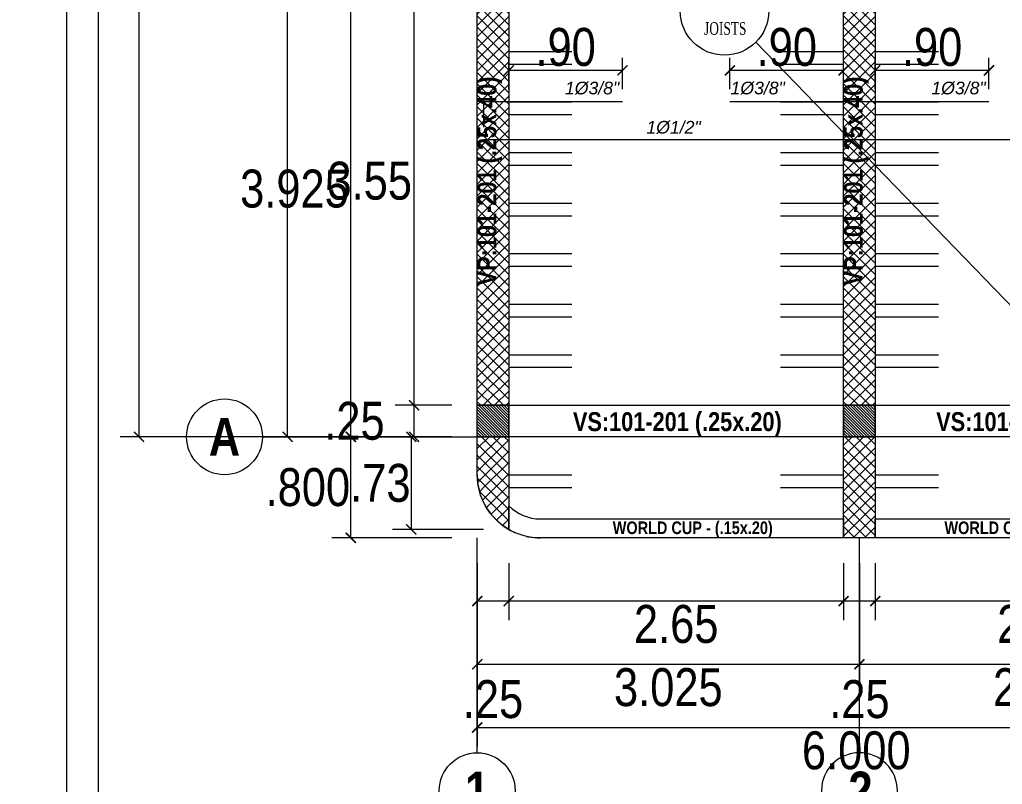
# Model space of a CAD drawing. Header units: millimetres. Extents: x 56 to 215, y 47 to 103.
# Drawn here: x 56.2 to 63.98, y 55.8 to 61.85 of the extents above; entities that cross this region are included whole.
import ezdxf
from ezdxf.enums import TextEntityAlignment as Align

# ---------------------------------------------------------------- set-up
doc = ezdxf.new("R2010")
doc.units = ezdxf.units.MM
doc.linetypes.add('DASHED', pattern=[19.05, 12.7, -6.35])
doc.linetypes.add('DASHED2', pattern=[0.375, 0.25, -0.125])
for name, color, linetype, lineweight in [('E_Acero', 240, 'Continuous', 60), ('E_Columna', 3, 'Continuous', 25), ('E_Tipo de Techado', 6, 'Continuous', 15), ('E_Viga Borde', 10, 'Continuous', 20), ('E_Viga Principal', 52, 'Continuous', 30), ('E_Viga Secundaria', 133, 'Continuous', 20), ('E_Vigueta', 13, 'DASHED', 15), ('G_Ejes', 253, 'Continuous', 20), ('G_Proyección', 8, 'DASHED2', 15), ('G_Sombreados', 8, 'Continuous', 9), ('G_Texto', 122, 'Continuous', 20)]:
    doc.layers.add(name, color=color, linetype=linetype, lineweight=lineweight)
doc.layers.add('G_Acotación', color=171, linetype='Continuous')
doc.styles.add('Acotacion', font='ARIALN.TTF')
doc.styles.add('ARIAL', font='ariali.ttf', dxfattribs={"height": 0.12})
doc.styles.add('CUNSULTOR', font='times.ttf', dxfattribs={"width": 0.7})
doc.styles.add('Eje', font='ARIALNB.TTF', dxfattribs={"height": 0.3})
doc.styles.add('TITULOS', font='ARIALNB.TTF', dxfattribs={"height": 0.3})
doc.dimstyles.new('Lenin_50', dxfattribs={"dimtxt": 0.3, "dimasz": 0.08, "dimexe": 0.15, "dimexo": 0.2, "dimgap": 0.03, "dimtad": 2, "dimtih": 1, "dimtoh": 1, "dimlfac": -1, "dimzin": 4, "dimdsep": 46, "dimtxsty": 'Acotacion', "dimblk": 'ARCHTICK', "dimcen": 0.08, "dimclrd": 256, "dimclre": 256, "dimclrt": 4, "dimazin": 1, "dimtm": 1e-09, "dimtfac": 1, "dimtmove": 2, "dimatfit": 2, "dimfxl": 1, "dimtolj": 1, "dimlwd": 13, "dimlwe": 18, "dimarcsym": 0})
pattern_1 = [(135, (174.970722, -21.310414), (0.0112253202, 0.0112253202), [])]
pattern_2 = [(135, (296.024676, -25.397145), (0.04490128, 0.04490128), []), (45, (296.024676, -25.397145), (0.04490128, -0.04490128), [])]

# ---------------------------------------------------------------- blocks, each defined once
blk = doc.blocks.new('Eri')
blk.add_line((-1.7, 0), (0, 0))
blk.add_circle((-2, 0), 0.3)
at = {"color": 1, "style": 'Eje', "flags": 4}
blk.add_attdef('H', text='', height=0.3, dxfattribs=at).set_placement((-2, 0), align=Align.MIDDLE_CENTER)
blk = doc.blocks.new('_ArchTick')
at = {"color": 0, "linetype": 'ByBlock', "const_width": 0.15}
blk.add_lwpolyline([(-0.5, -0.5), (0.5, 0.5)], dxfattribs=at)
blk = doc.blocks.new('*D503')
at = {"layer": 'Defpoints', "color": 0, "transparency": 16777216}
for p in [(59.8247, 57.7529), (65.8247, 57.7529), (65.8247, 56.2529)]:
    blk.add_point(p, dxfattribs=at)
at = {"layer": 'G_Acotación', "lineweight": 18, "transparency": 16777216}
for p, q in [((59.8247, 57.5529), (59.8247, 56.1029)), ((65.8247, 57.5529), (65.8247, 56.1029))]:
    blk.add_line(p, q, dxfattribs=at)
at = {"layer": 'G_Acotación', "lineweight": 13, "transparency": 16777216}
blk.add_line((59.8247, 56.2529), (65.8247, 56.2529), dxfattribs=at)
at = {"layer": 'G_Acotación', "lineweight": 13, "transparency": 16777216, "xscale": 0.08, "yscale": 0.08, "zscale": 0.08, "rotation": 180}
blk.add_blockref('_ArchTick', (59.8247, 56.2529), dxfattribs=at)
at = {"layer": 'G_Acotación', "lineweight": 13, "transparency": 16777216, "xscale": 0.08, "yscale": 0.08, "zscale": 0.08}
blk.add_blockref('_ArchTick', (65.8247, 56.2529), dxfattribs=at)
at = {"layer": 'G_Acotación', "color": 4, "lineweight": 5, "transparency": 16777216, "insert": (62.8247, 56.0697), "char_height": 0.3, "attachment_point": 5, "style": 'Acotacion'}
blk.add_mtext('\\A1;6.000', dxfattribs=at)
blk = doc.blocks.new('*D504')
at = {"layer": 'Defpoints', "color": 0, "transparency": 16777216}
for p in [(62.8497, 57.7529), (65.8247, 57.7529), (65.8247, 56.7529)]:
    blk.add_point(p, dxfattribs=at)
at = {"layer": 'G_Acotación', "lineweight": 18, "transparency": 16777216}
for p, q in [((62.8497, 57.5529), (62.8497, 56.6029)), ((65.8247, 57.5529), (65.8247, 56.6029))]:
    blk.add_line(p, q, dxfattribs=at)
at = {"layer": 'G_Acotación', "lineweight": 13, "transparency": 16777216}
blk.add_line((62.8497, 56.7529), (65.8247, 56.7529), dxfattribs=at)
at = {"layer": 'G_Acotación', "lineweight": 13, "transparency": 16777216, "xscale": 0.08, "yscale": 0.08, "zscale": 0.08, "rotation": 180}
blk.add_blockref('_ArchTick', (62.8497, 56.7529), dxfattribs=at)
at = {"layer": 'G_Acotación', "lineweight": 13, "transparency": 16777216, "xscale": 0.08, "yscale": 0.08, "zscale": 0.08}
blk.add_blockref('_ArchTick', (65.8247, 56.7529), dxfattribs=at)
at = {"layer": 'G_Acotación', "color": 4, "lineweight": 5, "transparency": 16777216, "insert": (64.3372, 56.5697), "char_height": 0.3, "attachment_point": 5, "style": 'Acotacion'}
blk.add_mtext('\\A1;2.975', dxfattribs=at)
blk = doc.blocks.new('*D505')
at = {"layer": 'Defpoints', "color": 0, "transparency": 16777216}
for p in [(59.8247, 57.7529), (62.8497, 57.7529), (62.8497, 56.7529)]:
    blk.add_point(p, dxfattribs=at)
at = {"layer": 'G_Acotación', "lineweight": 18, "transparency": 16777216}
for p, q in [((59.8247, 57.5529), (59.8247, 56.6029)), ((62.8497, 57.5529), (62.8497, 56.6029))]:
    blk.add_line(p, q, dxfattribs=at)
at = {"layer": 'G_Acotación', "lineweight": 13, "transparency": 16777216}
blk.add_line((59.8247, 56.7529), (62.8497, 56.7529), dxfattribs=at)
at = {"layer": 'G_Acotación', "lineweight": 13, "transparency": 16777216, "xscale": 0.08, "yscale": 0.08, "zscale": 0.08, "rotation": 180}
blk.add_blockref('_ArchTick', (59.8247, 56.7529), dxfattribs=at)
at = {"layer": 'G_Acotación', "lineweight": 13, "transparency": 16777216, "xscale": 0.08, "yscale": 0.08, "zscale": 0.08}
blk.add_blockref('_ArchTick', (62.8497, 56.7529), dxfattribs=at)
at = {"layer": 'G_Acotación', "color": 4, "lineweight": 5, "transparency": 16777216, "insert": (61.3372, 56.5697), "char_height": 0.3, "attachment_point": 5, "style": 'Acotacion'}
blk.add_mtext('\\A1;3.025', dxfattribs=at)
blk = doc.blocks.new('*D506')
at = {"layer": 'Defpoints', "color": 0, "transparency": 16777216}
for p in [(58.3247, 71.0529), (59.8247, 71.0529), (59.8247, 58.5529)]:
    blk.add_point(p, dxfattribs=at)
at = {"layer": 'G_Acotación', "lineweight": 18, "transparency": 16777216}
for p, q in [((59.6247, 71.0529), (58.1747, 71.0529)), ((59.6247, 58.5529), (58.1747, 58.5529))]:
    blk.add_line(p, q, dxfattribs=at)
at = {"layer": 'G_Acotación', "lineweight": 13, "transparency": 16777216}
blk.add_line((58.3247, 58.5529), (58.3247, 71.0529), dxfattribs=at)
at = {"layer": 'G_Acotación', "lineweight": 13, "transparency": 16777216, "xscale": 0.08, "yscale": 0.08, "zscale": 0.08}
for p, rotation in [((58.3247, 71.0529), 90), ((58.3247, 58.5529), 270)]:
    blk.add_blockref('_ArchTick', p, dxfattribs=dict(at, rotation=rotation))
at = {"layer": 'G_Acotación', "color": 4, "lineweight": 5, "transparency": 16777216, "insert": (57.796, 64.8029), "char_height": 0.3, "attachment_point": 5, "style": 'Acotacion'}
blk.add_mtext('\\A1;12.500', dxfattribs=at)
blk = doc.blocks.new('*D507')
at = {"layer": 'Defpoints', "color": 0, "transparency": 16777216}
for p in [(58.8247, 62.4779), (59.8247, 62.4779), (59.8247, 58.5529)]:
    blk.add_point(p, dxfattribs=at)
at = {"layer": 'G_Acotación', "lineweight": 18, "transparency": 16777216}
for p, q in [((59.6247, 62.4779), (58.6747, 62.4779)), ((59.6247, 58.5529), (58.6747, 58.5529))]:
    blk.add_line(p, q, dxfattribs=at)
at = {"layer": 'G_Acotación', "lineweight": 13, "transparency": 16777216}
blk.add_line((58.8247, 58.5529), (58.8247, 62.4779), dxfattribs=at)
at = {"layer": 'G_Acotación', "lineweight": 13, "transparency": 16777216, "xscale": 0.08, "yscale": 0.08, "zscale": 0.08}
for p, rotation in [((58.8247, 62.4779), 90), ((58.8247, 58.5529), 270)]:
    blk.add_blockref('_ArchTick', p, dxfattribs=dict(at, rotation=rotation))
at = {"layer": 'G_Acotación', "color": 4, "lineweight": 5, "transparency": 16777216, "insert": (58.3786, 60.5154), "char_height": 0.3, "attachment_point": 5, "style": 'Acotacion'}
blk.add_mtext('\\A1;3.925', dxfattribs=at)
blk = doc.blocks.new('*D510')
at = {"layer": 'Defpoints', "color": 0, "transparency": 16777216}
for p in [(58.8247, 58.5529), (59.8247, 58.5529), (59.8247, 57.7529)]:
    blk.add_point(p, dxfattribs=at)
at = {"layer": 'G_Acotación', "lineweight": 18, "transparency": 16777216}
for p, q in [((59.6247, 58.5529), (58.6747, 58.5529)), ((59.6247, 57.7529), (58.6747, 57.7529))]:
    blk.add_line(p, q, dxfattribs=at)
at = {"layer": 'G_Acotación', "lineweight": 13, "transparency": 16777216}
blk.add_line((58.8247, 57.7529), (58.8247, 58.5529), dxfattribs=at)
at = {"layer": 'G_Acotación', "lineweight": 13, "transparency": 16777216, "xscale": 0.08, "yscale": 0.08, "zscale": 0.08}
for p, rotation in [((58.8247, 58.5529), 90), ((58.8247, 57.7529), 270)]:
    blk.add_blockref('_ArchTick', p, dxfattribs=dict(at, rotation=rotation))
at = {"layer": 'G_Acotación', "color": 4, "lineweight": 5, "transparency": 16777216, "insert": (58.4845, 58.1529), "char_height": 0.3, "attachment_point": 5, "style": 'Acotacion'}
blk.add_mtext('\\A1;.800', dxfattribs=at)
blk = doc.blocks.new('*D519')
at = {"layer": 'Defpoints', "color": 0, "transparency": 16777216}
for p in [(59.3247, 58.8029), (59.8247, 58.8029), (59.8247, 58.5529)]:
    blk.add_point(p, dxfattribs=at)
at = {"layer": 'G_Acotación', "lineweight": 18, "transparency": 16777216}
for p, q in [((59.6247, 58.8029), (59.1747, 58.8029)), ((59.6247, 58.5529), (59.1747, 58.5529))]:
    blk.add_line(p, q, dxfattribs=at)
at = {"layer": 'G_Acotación', "lineweight": 13, "transparency": 16777216}
blk.add_line((59.3247, 58.5529), (59.3247, 58.8029), dxfattribs=at)
at = {"layer": 'G_Acotación', "lineweight": 13, "transparency": 16777216, "xscale": 0.08, "yscale": 0.08, "zscale": 0.08}
for p, rotation in [((59.3247, 58.8029), 90), ((59.3247, 58.5529), 270)]:
    blk.add_blockref('_ArchTick', p, dxfattribs=dict(at, rotation=rotation))
at = {"layer": 'G_Acotación', "color": 4, "lineweight": 5, "transparency": 16777216, "insert": (58.8533, 58.6779), "char_height": 0.3, "attachment_point": 5, "style": 'Acotacion'}
blk.add_mtext('\\A1;.25', dxfattribs=at)
blk = doc.blocks.new('*D520')
at = {"layer": 'Defpoints', "color": 0, "transparency": 16777216}
for p in [(59.3247, 62.3529), (59.8247, 62.3529), (59.8247, 58.8029)]:
    blk.add_point(p, dxfattribs=at)
at = {"layer": 'G_Acotación', "lineweight": 18, "transparency": 16777216}
for p, q in [((59.6247, 62.3529), (59.1747, 62.3529)), ((59.6247, 58.8029), (59.1747, 58.8029))]:
    blk.add_line(p, q, dxfattribs=at)
at = {"layer": 'G_Acotación', "lineweight": 13, "transparency": 16777216}
blk.add_line((59.3247, 58.8029), (59.3247, 62.3529), dxfattribs=at)
at = {"layer": 'G_Acotación', "lineweight": 13, "transparency": 16777216, "xscale": 0.08, "yscale": 0.08, "zscale": 0.08}
for p, rotation in [((59.3247, 62.3529), 90), ((59.3247, 58.8029), 270)]:
    blk.add_blockref('_ArchTick', p, dxfattribs=dict(at, rotation=rotation))
at = {"layer": 'G_Acotación', "color": 4, "lineweight": 5, "transparency": 16777216, "insert": (58.9742, 60.5779), "char_height": 0.3, "attachment_point": 5, "style": 'Acotacion'}
blk.add_mtext('\\A1;3.55', dxfattribs=at)
blk = doc.blocks.new('*D525')
at = {"layer": 'Defpoints', "color": 0, "transparency": 16777216}
for p in [(62.9747, 57.7529), (65.5747, 57.7529), (62.9747, 57.2529)]:
    blk.add_point(p, dxfattribs=at)
at = {"layer": 'G_Acotación', "lineweight": 18, "transparency": 16777216}
for p, q in [((62.9747, 57.5529), (62.9747, 57.1029)), ((65.5747, 57.5529), (65.5747, 57.1029))]:
    blk.add_line(p, q, dxfattribs=at)
at = {"layer": 'G_Acotación', "lineweight": 13, "transparency": 16777216}
blk.add_line((65.5747, 57.2529), (62.9747, 57.2529), dxfattribs=at)
at = {"layer": 'G_Acotación', "lineweight": 13, "transparency": 16777216, "xscale": 0.08, "yscale": 0.08, "zscale": 0.08, "rotation": 180}
blk.add_blockref('_ArchTick', (62.9747, 57.2529), dxfattribs=at)
at = {"layer": 'G_Acotación', "lineweight": 13, "transparency": 16777216, "xscale": 0.08, "yscale": 0.08, "zscale": 0.08}
blk.add_blockref('_ArchTick', (65.5747, 57.2529), dxfattribs=at)
at = {"layer": 'G_Acotación', "color": 4, "lineweight": 5, "transparency": 16777216, "insert": (64.2747, 57.0697), "char_height": 0.3, "attachment_point": 5, "style": 'Acotacion'}
blk.add_mtext('\\A1;2.60', dxfattribs=at)
blk = doc.blocks.new('*D526')
at = {"layer": 'Defpoints', "color": 0, "transparency": 16777216}
for p in [(62.7247, 57.7529), (62.9747, 57.7529), (62.7247, 57.2529)]:
    blk.add_point(p, dxfattribs=at)
at = {"layer": 'G_Acotación', "lineweight": 18, "transparency": 16777216}
for p, q in [((62.7247, 57.5529), (62.7247, 57.1029)), ((62.9747, 57.5529), (62.9747, 57.1029))]:
    blk.add_line(p, q, dxfattribs=at)
at = {"layer": 'G_Acotación', "lineweight": 13, "transparency": 16777216}
blk.add_line((62.9747, 57.2529), (62.7247, 57.2529), dxfattribs=at)
at = {"layer": 'G_Acotación', "lineweight": 13, "transparency": 16777216, "xscale": 0.08, "yscale": 0.08, "zscale": 0.08, "rotation": 180}
blk.add_blockref('_ArchTick', (62.7247, 57.2529), dxfattribs=at)
at = {"layer": 'G_Acotación', "lineweight": 13, "transparency": 16777216, "xscale": 0.08, "yscale": 0.08, "zscale": 0.08}
blk.add_blockref('_ArchTick', (62.9747, 57.2529), dxfattribs=at)
at = {"layer": 'G_Acotación', "color": 4, "lineweight": 5, "transparency": 16777216, "insert": (62.8497, 56.4752), "char_height": 0.3, "attachment_point": 5, "style": 'Acotacion'}
blk.add_mtext('\\A1;.25', dxfattribs=at)
blk = doc.blocks.new('*D527')
at = {"layer": 'Defpoints', "color": 0, "transparency": 16777216}
for p in [(60.0747, 57.7529), (62.7247, 57.7529), (60.0747, 57.2529)]:
    blk.add_point(p, dxfattribs=at)
at = {"layer": 'G_Acotación', "lineweight": 18, "transparency": 16777216}
for p, q in [((60.0747, 57.5529), (60.0747, 57.1029)), ((62.7247, 57.5529), (62.7247, 57.1029))]:
    blk.add_line(p, q, dxfattribs=at)
at = {"layer": 'G_Acotación', "lineweight": 13, "transparency": 16777216}
blk.add_line((62.7247, 57.2529), (60.0747, 57.2529), dxfattribs=at)
at = {"layer": 'G_Acotación', "lineweight": 13, "transparency": 16777216, "xscale": 0.08, "yscale": 0.08, "zscale": 0.08, "rotation": 180}
blk.add_blockref('_ArchTick', (60.0747, 57.2529), dxfattribs=at)
at = {"layer": 'G_Acotación', "lineweight": 13, "transparency": 16777216, "xscale": 0.08, "yscale": 0.08, "zscale": 0.08}
blk.add_blockref('_ArchTick', (62.7247, 57.2529), dxfattribs=at)
at = {"layer": 'G_Acotación', "color": 4, "lineweight": 5, "transparency": 16777216, "insert": (61.3997, 57.0697), "char_height": 0.3, "attachment_point": 5, "style": 'Acotacion'}
blk.add_mtext('\\A1;2.65', dxfattribs=at)
blk = doc.blocks.new('*D528')
at = {"layer": 'Defpoints', "color": 0, "transparency": 16777216}
for p in [(59.8247, 57.7529), (60.0747, 57.7529), (59.8247, 57.2529)]:
    blk.add_point(p, dxfattribs=at)
at = {"layer": 'G_Acotación', "lineweight": 18, "transparency": 16777216}
for p, q in [((59.8247, 57.5529), (59.8247, 57.1029)), ((60.0747, 57.5529), (60.0747, 57.1029))]:
    blk.add_line(p, q, dxfattribs=at)
at = {"layer": 'G_Acotación', "lineweight": 13, "transparency": 16777216}
blk.add_line((60.0747, 57.2529), (59.8247, 57.2529), dxfattribs=at)
at = {"layer": 'G_Acotación', "lineweight": 13, "transparency": 16777216, "xscale": 0.08, "yscale": 0.08, "zscale": 0.08, "rotation": 180}
blk.add_blockref('_ArchTick', (59.8247, 57.2529), dxfattribs=at)
at = {"layer": 'G_Acotación', "lineweight": 13, "transparency": 16777216, "xscale": 0.08, "yscale": 0.08, "zscale": 0.08}
blk.add_blockref('_ArchTick', (60.0747, 57.2529), dxfattribs=at)
at = {"layer": 'G_Acotación', "color": 4, "lineweight": 5, "transparency": 16777216, "insert": (59.9497, 56.4752), "char_height": 0.3, "attachment_point": 5, "style": 'Acotacion'}
blk.add_mtext('\\A1;.25', dxfattribs=at)
blk = doc.blocks.new('*D536')
at = {"layer": 'Defpoints', "color": 0, "transparency": 16777216}
for p in [(62.9747, 61.4529), (62.9747, 61.2029), (63.8747, 61.2029)]:
    blk.add_point(p, dxfattribs=at)
at = {"layer": 'G_Acotación', "lineweight": 18, "transparency": 16777216}
for p, q in [((62.9747, 61.3029), (62.9747, 61.5529)), ((63.8747, 61.3029), (63.8747, 61.5529))]:
    blk.add_line(p, q, dxfattribs=at)
at = {"layer": 'G_Acotación', "lineweight": 13, "transparency": 16777216}
blk.add_line((63.8747, 61.4529), (62.9747, 61.4529), dxfattribs=at)
at = {"layer": 'G_Acotación', "lineweight": 13, "transparency": 16777216, "xscale": 0.08, "yscale": 0.08, "zscale": 0.08, "rotation": 180}
blk.add_blockref('_ArchTick', (62.9747, 61.4529), dxfattribs=at)
at = {"layer": 'G_Acotación', "lineweight": 13, "transparency": 16777216, "xscale": 0.08, "yscale": 0.08, "zscale": 0.08}
blk.add_blockref('_ArchTick', (63.8747, 61.4529), dxfattribs=at)
at = {"layer": 'G_Acotación', "color": 4, "lineweight": 5, "transparency": 16777216, "insert": (63.4247, 61.636), "char_height": 0.3, "attachment_point": 5, "style": 'Acotacion'}
blk.add_mtext('\\A1;.90', dxfattribs=at)
blk = doc.blocks.new('*D537')
at = {"layer": 'Defpoints', "color": 0, "transparency": 16777216}
for p in [(61.8247, 61.4529), (61.8247, 61.2029), (62.7247, 61.2029)]:
    blk.add_point(p, dxfattribs=at)
at = {"layer": 'G_Acotación', "lineweight": 18, "transparency": 16777216}
for p, q in [((61.8247, 61.3029), (61.8247, 61.5529)), ((62.7247, 61.3029), (62.7247, 61.5529))]:
    blk.add_line(p, q, dxfattribs=at)
at = {"layer": 'G_Acotación', "lineweight": 13, "transparency": 16777216}
blk.add_line((62.7247, 61.4529), (61.8247, 61.4529), dxfattribs=at)
at = {"layer": 'G_Acotación', "lineweight": 13, "transparency": 16777216, "xscale": 0.08, "yscale": 0.08, "zscale": 0.08, "rotation": 180}
blk.add_blockref('_ArchTick', (61.8247, 61.4529), dxfattribs=at)
at = {"layer": 'G_Acotación', "lineweight": 13, "transparency": 16777216, "xscale": 0.08, "yscale": 0.08, "zscale": 0.08}
blk.add_blockref('_ArchTick', (62.7247, 61.4529), dxfattribs=at)
at = {"layer": 'G_Acotación', "color": 4, "lineweight": 5, "transparency": 16777216, "insert": (62.2747, 61.636), "char_height": 0.3, "attachment_point": 5, "style": 'Acotacion'}
blk.add_mtext('\\A1;.90', dxfattribs=at)
blk = doc.blocks.new('*D538')
at = {"layer": 'Defpoints', "color": 0, "transparency": 16777216}
for p in [(60.0747, 61.4529), (60.0747, 61.2029), (60.9747, 61.2029)]:
    blk.add_point(p, dxfattribs=at)
at = {"layer": 'G_Acotación', "lineweight": 18, "transparency": 16777216}
for p, q in [((60.0747, 61.3029), (60.0747, 61.5529)), ((60.9747, 61.3029), (60.9747, 61.5529))]:
    blk.add_line(p, q, dxfattribs=at)
at = {"layer": 'G_Acotación', "lineweight": 13, "transparency": 16777216}
blk.add_line((60.9747, 61.4529), (60.0747, 61.4529), dxfattribs=at)
at = {"layer": 'G_Acotación', "lineweight": 13, "transparency": 16777216, "xscale": 0.08, "yscale": 0.08, "zscale": 0.08, "rotation": 180}
blk.add_blockref('_ArchTick', (60.0747, 61.4529), dxfattribs=at)
at = {"layer": 'G_Acotación', "lineweight": 13, "transparency": 16777216, "xscale": 0.08, "yscale": 0.08, "zscale": 0.08}
blk.add_blockref('_ArchTick', (60.9747, 61.4529), dxfattribs=at)
at = {"layer": 'G_Acotación', "color": 4, "lineweight": 5, "transparency": 16777216, "insert": (60.5247, 61.636), "char_height": 0.3, "attachment_point": 5, "style": 'Acotacion'}
blk.add_mtext('\\A1;.90', dxfattribs=at)
blk = doc.blocks.new('*D857')
at = {"lineweight": 18, "transparency": 16777216}
for p, q in [((59.6247, 71.0529), (56.998, 71.0529)), ((59.6247, 58.5529), (56.998, 58.5529))]:
    blk.add_line(p, q, dxfattribs=at)
at = {"lineweight": 13, "transparency": 16777216}
blk.add_line((57.148, 71.0529), (57.148, 58.5529), dxfattribs=at)
at = {"layer": 'Defpoints', "color": 0, "transparency": 16777216}
for p in [(59.8247, 71.0529), (57.148, 58.5529), (59.8247, 58.5529)]:
    blk.add_point(p, dxfattribs=at)
at = {"lineweight": 13, "transparency": 16777216, "xscale": 0.08, "yscale": 0.08, "zscale": 0.08}
for p, rotation in [((57.148, 71.0529), 90), ((57.148, 58.5529), 270)]:
    blk.add_blockref('_ArchTick', p, dxfattribs=dict(at, rotation=rotation))
at = {"color": 4, "lineweight": 5, "transparency": 16777216, "insert": (56.7149, 64.8029), "char_height": 0.3, "attachment_point": 5, "style": 'Acotacion'}
blk.add_mtext('\\A1;12.50', dxfattribs=at)
blk = doc.blocks.new('*D858')
at = {"lineweight": 18, "transparency": 16777216}
for p, q in [((59.6247, 58.5529), (59.1534, 58.5529)), ((59.8747, 57.8198), (59.1534, 57.8198))]:
    blk.add_line(p, q, dxfattribs=at)
at = {"lineweight": 13, "transparency": 16777216}
blk.add_line((59.3034, 58.5529), (59.3034, 57.8198), dxfattribs=at)
at = {"layer": 'Defpoints', "color": 0, "transparency": 16777216}
for p in [(59.8247, 58.5529), (59.3034, 57.8198), (60.0747, 57.8198)]:
    blk.add_point(p, dxfattribs=at)
at = {"lineweight": 13, "transparency": 16777216, "xscale": 0.08, "yscale": 0.08, "zscale": 0.08}
for p, rotation in [((59.3034, 58.5529), 90), ((59.3034, 57.8198), 270)]:
    blk.add_blockref('_ArchTick', p, dxfattribs=dict(at, rotation=rotation))
at = {"color": 4, "lineweight": 5, "transparency": 16777216, "insert": (59.0585, 58.1863), "char_height": 0.3, "attachment_point": 5, "style": 'Acotacion'}
blk.add_mtext('\\A1;.73', dxfattribs=at)

msp = doc.modelspace()

# ---------------------------------------------------------------- hatches: boundary and pattern name
at = {"layer": 'E_Columna', "lineweight": 5}
h = msp.add_hatch(dxfattribs=at)
h.set_pattern_fill('LINE', color=256, scale=0.005, angle=45, style=0)
h.set_pattern_definition(pattern_1)
h.paths.add_polyline_path([(60.0747, 58.5529), (59.8247, 58.5529), (59.8247, 58.8029), (60.0747, 58.8029)])
h = msp.add_hatch(dxfattribs=at)
h.set_pattern_fill('LINE', color=256, scale=0.005, angle=45, style=0)
h.set_pattern_definition(pattern_1)
h.paths.add_polyline_path([(62.9747, 58.5529), (62.7247, 58.5529), (62.7247, 58.8029), (62.9747, 58.8029)])
at = {"layer": 'G_Sombreados', "lineweight": 5}
h = msp.add_hatch(dxfattribs=at)
h.set_pattern_fill('NET', color=256, scale=0.02, angle=45, style=0)
h.set_pattern_definition([(135, (293.124676, -25.397145), (0.04490128, 0.04490128), []), (45, (293.124676, -25.397145), (0.04490128, -0.04490128), [])])
h.paths.add_polyline_path([(60.0747, 58.8029), (59.8247, 58.8029), (59.8247, 62.3529), (60.0747, 62.3529)])
h = msp.add_hatch(dxfattribs=at)
h.set_pattern_fill('NET', color=256, scale=0.02, angle=45, style=0)
h.set_pattern_definition(pattern_2)
h.paths.add_polyline_path([(62.9747, 58.8029), (62.7247, 58.8029), (62.7247, 62.3529), (62.9747, 62.3529)])
h = msp.add_hatch(dxfattribs=at)
h.set_pattern_fill('NET', color=256, scale=0.02, angle=45, style=0)
h.set_pattern_definition(pattern_2)
edge = h.paths.add_edge_path()
edge.add_line((59.8247, 58.5529), (60.0747, 58.5529))
edge.add_line((60.0747, 58.5529), (60.0747, 57.8198))
edge.add_arc((60.3247, 58.2529), 0.5, 180, 240, ccw=False)
edge.add_line((59.8247, 58.2529), (59.8247, 58.5529))
h = msp.add_hatch(dxfattribs=at)
h.set_pattern_fill('NET', color=256, scale=0.02, angle=45, style=0)
h.set_pattern_definition(pattern_2)
h.paths.add_polyline_path([(62.7247, 58.5529), (62.9747, 58.5529), (62.9747, 57.7529), (62.7247, 57.7529)])

# ---------------------------------------------------------------- linework, layer by layer
at = {"lineweight": 5}
for points in [[(97.6255, 46.547), (97.6255, 74.1029), (56.5755, 74.1029), (56.5755, 46.547)], [(97.3755, 46.797), (97.3755, 73.8529), (56.8255, 73.8529), (56.8255, 46.797)]]:
    msp.add_lwpolyline(points, close=True, dxfattribs=at)
at = {"layer": 'E_Acero', "lineweight": 5}
for p, q in [((60.9747, 61.2029), (59.8747, 61.2029)), ((59.8747, 61.2029), (59.8747, 61.0029)), ((63.8747, 61.2029), (61.8247, 61.2029)), ((65.7747, 60.9029), (59.8747, 60.9029))]:
    msp.add_line(p, q, dxfattribs=at)
at = {"layer": 'E_Columna', "lineweight": 5}
for points in [[(60.0747, 58.5529), (59.8247, 58.5529), (59.8247, 58.8029), (60.0747, 58.8029)], [(62.9747, 58.5529), (62.7247, 58.5529), (62.7247, 58.8029), (62.9747, 58.8029)]]:
    msp.add_lwpolyline(points, close=True, dxfattribs=at)
at = {"layer": 'E_Tipo de Techado', "color": 6, "lineweight": 5}
msp.add_line((65.5747, 58.0079), (62.0311, 61.677), dxfattribs=at)
msp.add_circle((61.7821, 61.9229), 0.35, dxfattribs=at)
at = {"layer": 'E_Viga Borde', "lineweight": 5}
for points in [[(60.0747, 58.0079, 0.201566), (60.3247, 57.9029), (62.7247, 57.9029), (62.7247, 57.7529), (60.3247, 57.7529, -0.131652), (60.0747, 57.8198)], [(62.9747, 57.9029), (65.3247, 57.9029, 0.201566), (65.5747, 58.0079), (65.5747, 57.8198, -0.131652), (65.3247, 57.7529), (62.9747, 57.7529)]]:
    msp.add_lwpolyline(points, format="xyb", close=True, dxfattribs=at)
at = {"layer": 'E_Viga Principal', "lineweight": 5}
for points in [[(60.0747, 58.8029), (59.8247, 58.8029), (59.8247, 62.3529), (60.0747, 62.3529)], [(62.9747, 58.8029), (62.7247, 58.8029), (62.7247, 62.3529), (62.9747, 62.3529)], [(62.7247, 58.5529), (62.9747, 58.5529), (62.9747, 57.7529), (62.7247, 57.7529)]]:
    msp.add_lwpolyline(points, close=True, dxfattribs=at)
msp.add_lwpolyline([(59.8247, 58.5529), (60.0747, 58.5529), (60.0747, 57.8198, -0.267949), (59.8247, 58.2529)], format="xyb", close=True, dxfattribs=at)
at = {"layer": 'E_Viga Secundaria', "lineweight": 5}
for points in [[(62.7247, 58.5529), (60.0747, 58.5529), (60.0747, 58.8029), (62.7247, 58.8029)], [(65.5747, 58.5529), (62.9747, 58.5529), (62.9747, 58.8029), (65.5747, 58.8029)]]:
    msp.add_lwpolyline(points, close=True, dxfattribs=at)
at = {"layer": 'E_Vigueta', "lineweight": 5}
for p, q in [((60.0747, 61.6029), (60.5747, 61.6029)), ((62.2247, 61.6029), (62.7247, 61.6029)), ((62.9747, 61.6029), (63.4747, 61.6029)), ((60.0747, 61.5029), (60.5747, 61.5029)), ((62.2247, 61.5029), (62.7247, 61.5029)), ((62.9747, 61.5029), (63.4747, 61.5029)), ((60.0747, 61.2029), (60.5747, 61.2029)), ((62.2247, 61.2029), (62.7247, 61.2029)), ((62.9747, 61.2029), (63.4747, 61.2029)), ((60.0747, 61.1029), (60.5747, 61.1029)), ((62.2247, 61.1029), (62.7247, 61.1029)), ((62.9747, 61.1029), (63.4747, 61.1029)), ((60.0747, 60.8029), (60.5747, 60.8029)), ((62.2247, 60.8029), (62.7247, 60.8029)), ((62.9747, 60.8029), (63.4747, 60.8029)), ((60.0747, 60.7029), (60.5747, 60.7029)), ((62.2247, 60.7029), (62.7247, 60.7029)), ((62.9747, 60.7029), (63.4747, 60.7029)), ((60.0747, 60.4029), (60.5747, 60.4029)), ((62.2247, 60.4029), (62.7247, 60.4029)), ((62.9747, 60.4029), (63.4747, 60.4029)), ((60.0747, 60.3029), (60.5747, 60.3029)), ((62.2247, 60.3029), (62.7247, 60.3029)), ((62.9747, 60.3029), (63.4747, 60.3029)), ((60.0747, 60.0029), (60.5747, 60.0029)), ((62.2247, 60.0029), (62.7247, 60.0029)), ((62.9747, 60.0029), (63.4747, 60.0029)), ((60.0747, 59.9029), (60.5747, 59.9029)), ((62.2247, 59.9029), (62.7247, 59.9029)), ((62.9747, 59.9029), (63.4747, 59.9029)), ((60.0747, 59.6029), (60.5747, 59.6029)), ((62.2247, 59.6029), (62.7247, 59.6029)), ((62.9747, 59.6029), (63.4747, 59.6029)), ((60.0747, 59.5029), (60.5747, 59.5029)), ((62.2247, 59.5029), (62.7247, 59.5029)), ((62.9747, 59.5029), (63.4747, 59.5029)), ((60.0747, 59.2029), (60.5747, 59.2029)), ((62.2247, 59.2029), (62.7247, 59.2029)), ((62.9747, 59.2029), (63.4747, 59.2029)), ((60.0747, 59.1029), (60.5747, 59.1029)), ((62.2247, 59.1029), (62.7247, 59.1029)), ((62.9747, 59.1029), (63.4747, 59.1029)), ((60.0747, 58.2529), (60.5747, 58.2529)), ((62.2247, 58.2529), (62.7247, 58.2529)), ((62.9747, 58.2529), (63.4747, 58.2529)), ((60.0747, 58.1529), (60.5747, 58.1529)), ((62.2247, 58.1529), (62.7247, 58.1529)), ((62.9747, 58.1529), (63.4747, 58.1529))]:
    msp.add_line(p, q, dxfattribs=at)
at = {"layer": 'G_Proyección', "lineweight": 5, "ltscale": 0.5}
msp.add_lwpolyline([(65.8247, 71.0529), (65.8247, 71.0529), (65.8247, 58.2529, -0.414214), (65.3247, 57.7529), (60.3247, 57.7529, -0.414214), (59.8247, 58.2529), (59.8247, 71.0529), (59.8247, 71.0529), (65.8247, 71.0529), (65.8247, 71.0529)], format="xyb", close=True, dxfattribs=at)

# ---------------------------------------------------------------- block references
at = {"layer": 'G_Ejes', "lineweight": 5}
ref = msp.add_blockref('Eri', (59.8247, 58.5529), dxfattribs=at)
ref.add_attrib('H', 'A', dxfattribs={"layer": '0', "color": 1, "height": 0.3, "style": 'Eje', "flags": 4}).set_placement((57.8245, 58.5529), align=Align.MIDDLE_CENTER)
ref = msp.add_blockref('Eri', (59.8247, 57.7529), dxfattribs=dict(at, rotation=90))
ref.add_attrib('H', '1', dxfattribs={"layer": '0', "color": 1, "height": 0.3, "style": 'Eje', "flags": 4}).set_placement((59.8247, 55.7529), align=Align.MIDDLE_CENTER)
ref = msp.add_blockref('Eri', (62.8497, 57.7529), dxfattribs=dict(at, xscale=-1, rotation=270))
ref.add_attrib('H', '2', dxfattribs={"layer": '0', "color": 1, "height": 0.3, "style": 'Eje', "flags": 4}).set_placement((62.8583, 55.7529), align=Align.MIDDLE_CENTER)

# ---------------------------------------------------------------- texts
at = {"layer": 'G_Texto', "color": 7, "lineweight": 5, "style": 'CUNSULTOR', "width": 0.7}
msp.add_text('JOISTS', height=0.1, dxfattribs=at).set_placement((61.7879, 61.7844), align=Align.MIDDLE_CENTER)
at = {"layer": 'G_Texto', "lineweight": 5, "style": 'TITULOS'}
for p in [(60.0213, 60.5779), (62.9213, 60.5779)]:
    msp.add_text('VP:101-201 (.25x.40)', height=0.15, rotation=90, dxfattribs=at).set_placement(p, align=Align.BOTTOM_CENTER)
at = {"layer": 'G_Texto', "lineweight": 5, "style": 'ARIAL'}
for s, p in [('1Ø3/8"', (60.7341, 61.2631)), ('1Ø3/8"', (62.0446, 61.2631)), ('1Ø3/8"', (63.6341, 61.2631)), ('1Ø1/2"', (61.379, 60.9529))]:
    msp.add_text(s, height=0.1, dxfattribs=at).set_placement(p, align=Align.CENTER)
at = {"layer": 'G_Texto', "lineweight": 5, "style": 'TITULOS'}
for s, height, p in [('VS:101-201 (.25x.20)', 0.15, (61.4086, 58.5529)), ('VS:101-201 (.25x.20)', 0.15, (64.2836, 58.5529)), ('WORLD CUP - (.15x.20)', 0.1, (61.5306, 57.7529)), ('WORLD CUP - (.15x.20)', 0.1, (64.1556, 57.7529))]:
    msp.add_text(s, height=height, dxfattribs=at).set_placement(p, align=Align.BOTTOM_CENTER)

# ---------------------------------------------------------------- dimensions: what is measured, and where the dimension line sits
at = {"lineweight": 5}
for base, p1, p2, picture, middle in [((57.148, 58.5529), (59.8247, 71.0529), (59.8247, 58.5529), '*D857', (56.7149, 64.8029)), ((59.3034, 57.8198), (59.8247, 58.5529), (60.0747, 57.8198), '*D858', (59.0585, 58.1863))]:
    dim = msp.add_linear_dim(base=base, p1=p1, p2=p2, angle=90, dimstyle='Lenin_50', override={"dimfxl": 0.06}, dxfattribs=at)
    dim.commit()
    dim.dimension.update_dxf_attribs({"geometry": picture, "text_midpoint": middle})
at = {"layer": 'G_Acotación', "lineweight": 5}
for base, p1, p2, angle, override, picture, middle in [((58.3247, 71.0529), (59.8247, 58.5529), (59.8247, 71.0529), 90, {"dimdec": 3, "dimfxl": 0.06}, '*D506', (57.796, 64.8029)), ((58.8247, 62.4779), (59.8247, 58.5529), (59.8247, 62.4779), 90, {"dimdec": 3, "dimfxl": 0.06}, '*D507', (58.3786, 60.5154)), ((59.3247, 62.3529), (59.8247, 58.8029), (59.8247, 62.3529), 90, {"dimfxl": 0.06}, '*D520', (58.9742, 60.5779)), ((60.0747, 61.4529), (60.9747, 61.2029), (60.0747, 61.2029), 180, {"dimexe": 0.1, "dimexo": 0.1}, '*D538', (60.5247, 61.636)), ((61.8247, 61.4529), (62.7247, 61.2029), (61.8247, 61.2029), 180, {"dimexe": 0.1, "dimexo": 0.1}, '*D537', (62.2747, 61.636)), ((62.9747, 61.4529), (63.8747, 61.2029), (62.9747, 61.2029), 180, {"dimexe": 0.1, "dimexo": 0.1}, '*D536', (63.4247, 61.636)), ((59.3247, 58.8029), (59.8247, 58.5529), (59.8247, 58.8029), 90, {"dimfxl": 0.06}, '*D519', (58.8533, 58.6779)), ((58.8247, 58.5529), (59.8247, 57.7529), (59.8247, 58.5529), 90, {"dimdec": 3, "dimfxl": 0.06}, '*D510', (58.4845, 58.1529)), ((59.8247, 57.2529), (60.0747, 57.7529), (59.8247, 57.7529), 180, {"dimfxl": 0.06}, '*D528', (59.9497, 56.4752)), ((65.8247, 56.2529), (59.8247, 57.7529), (65.8247, 57.7529), 180, {"dimdec": 3, "dimfxl": 0.06}, '*D503', (62.8247, 56.0697)), ((62.8497, 56.7529), (59.8247, 57.7529), (62.8497, 57.7529), 180, {"dimdec": 3, "dimfxl": 0.06}, '*D505', (61.3372, 56.5697)), ((60.0747, 57.2529), (62.7247, 57.7529), (60.0747, 57.7529), 180, {"dimfxl": 0.06}, '*D527', (61.3997, 57.0697)), ((62.7247, 57.2529), (62.9747, 57.7529), (62.7247, 57.7529), 180, {"dimfxl": 0.06}, '*D526', (62.8497, 56.4752)), ((65.8247, 56.7529), (62.8497, 57.7529), (65.8247, 57.7529), 180, {"dimdec": 3, "dimfxl": 0.06}, '*D504', (64.3372, 56.5697)), ((62.9747, 57.2529), (65.5747, 57.7529), (62.9747, 57.7529), 180, {"dimfxl": 0.06}, '*D525', (64.2747, 57.0697))]:
    dim = msp.add_linear_dim(base=base, p1=p1, p2=p2, angle=angle, dimstyle='Lenin_50', override=override, dxfattribs=at)
    dim.commit()
    dim.dimension.update_dxf_attribs({"geometry": picture, "text_midpoint": middle})

doc.saveas('drawing.dxf')
